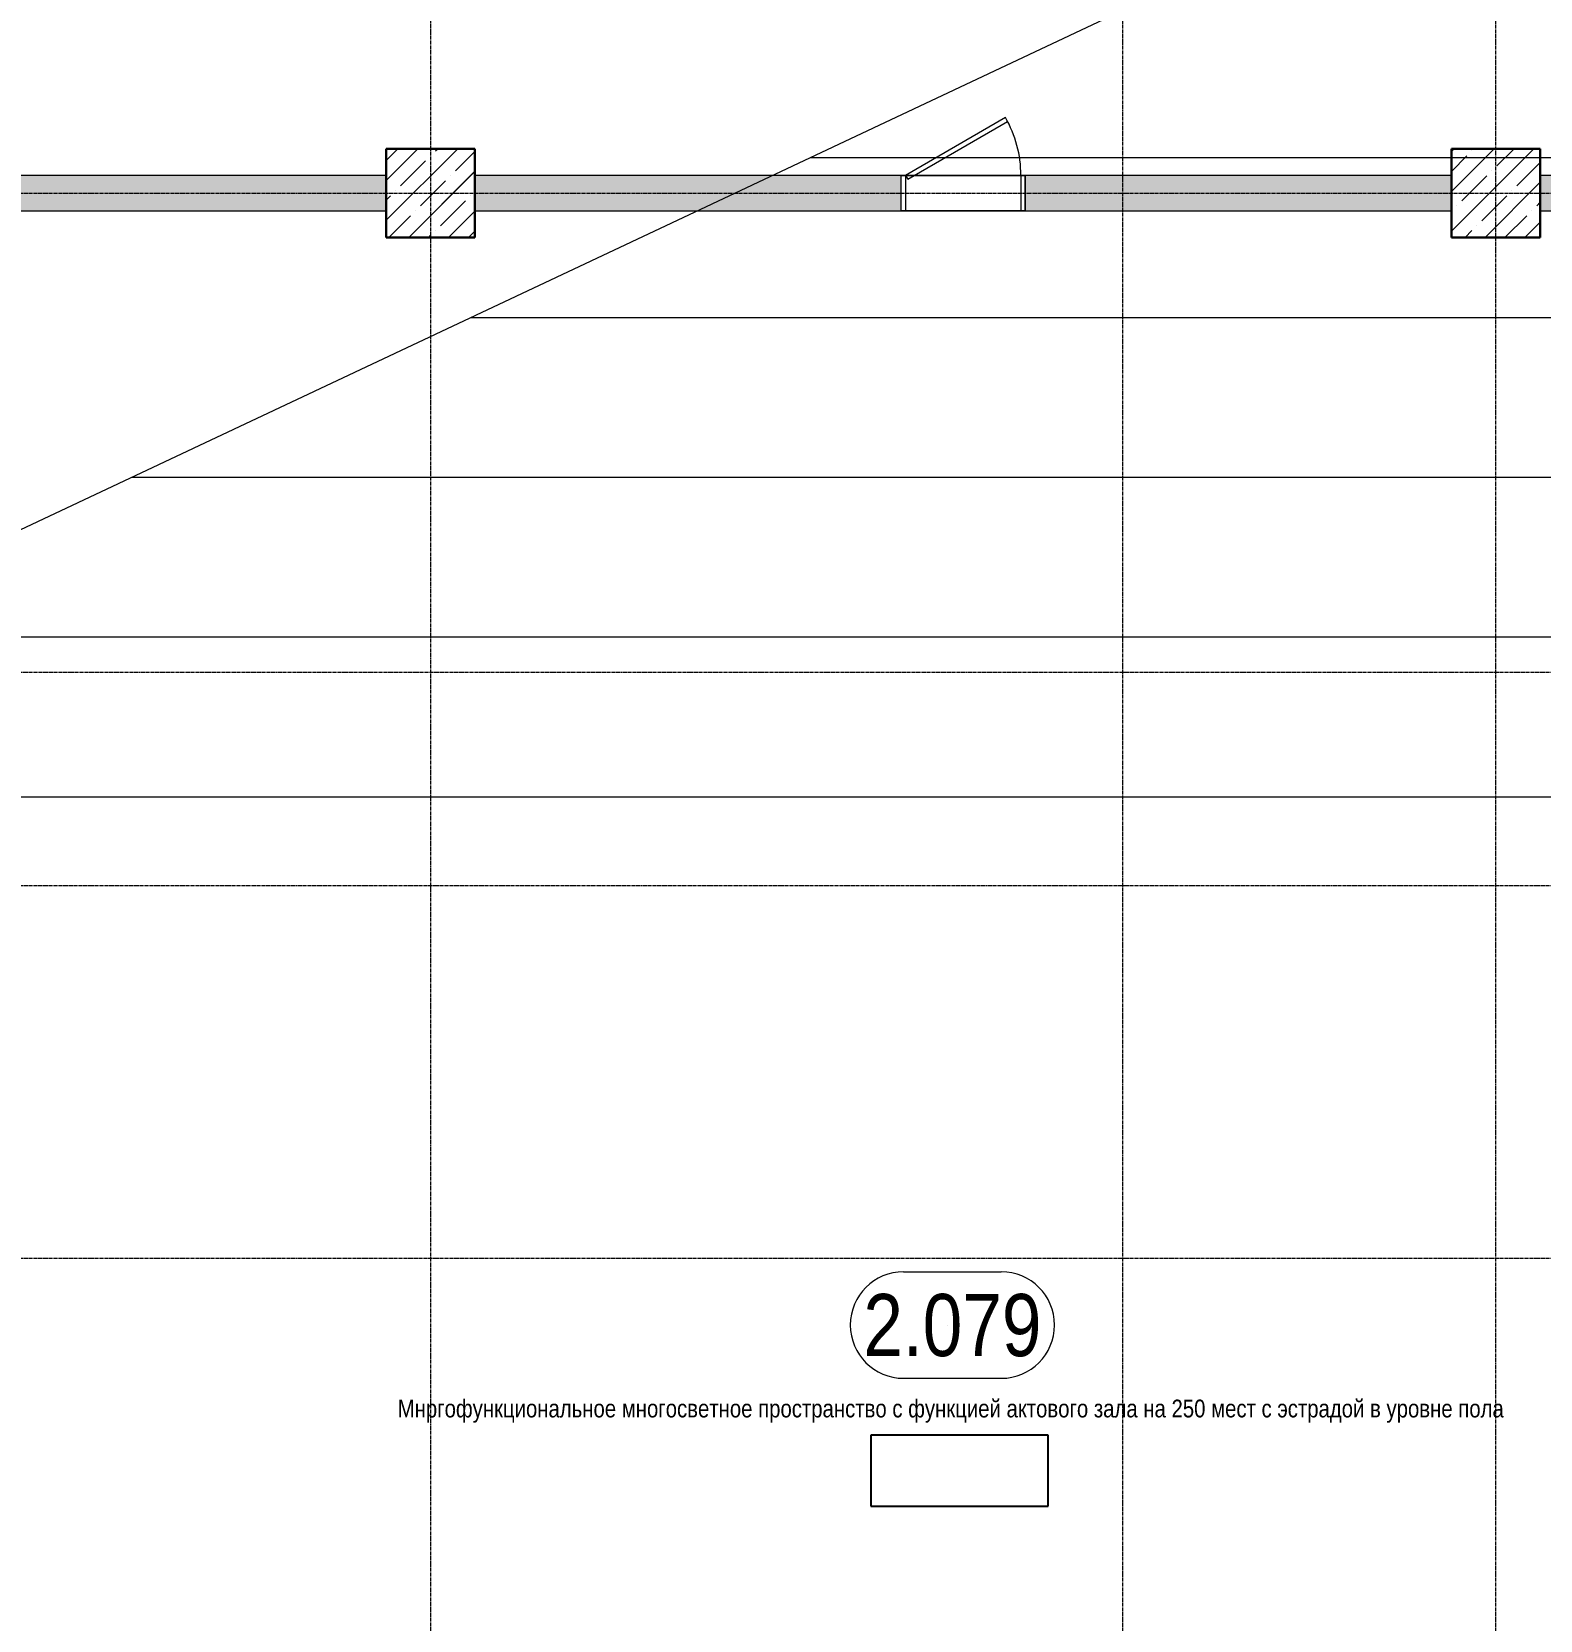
# Model space of a CAD drawing. Header units: millimetres. Extents: x 470010 to 1231400, y -134005 to 421770.
# Drawn here: x 704228 to 712724, y -22750 to -13803 of the extents above; entities that cross this region are included whole.
import ezdxf
from ezdxf.enums import TextEntityAlignment as Align

# ---------------------------------------------------------------- set-up
doc = ezdxf.new("R2010")
doc.units = ezdxf.units.MM
doc.linetypes.add('CENTER2', pattern=[28.575, 19.05, -3.175, 3.175, -3.175])
doc.linetypes.add('HIDDEN2', pattern=[4.7625, 3.175, -1.5875])
doc.layers.get('Defpoints').update_dxf_attribs({"color": 140})
for name, color, linetype, lineweight in [('A-Wall-Open', 31, 'Continuous', 5), ('АР_Area', 5, 'Continuous', 5), ('АР_Колонны', 70, 'Continuous', 30), ('АР_Стены ЖБ', 7, 'Continuous', 35), ('АР_Стены ПЕНОблок', 52, 'Continuous', 20), ('АР_Штриховка', 8, 'Continuous', 0), ('Двери кабины', 252, 'Continuous', 0)]:
    doc.layers.add(name, color=color, linetype=linetype, lineweight=lineweight)
doc.layers.add('ЛК_Открытая', color=7, linetype='Continuous')
doc.layers.add('РД_Оси_100', color=7, linetype='Continuous', lineweight=0, true_color=0x525252)
doc.layers.add('РД_Проем', color=230, linetype='Continuous', lineweight=0, plot=False)
doc.styles.add('style1', font='ARIALN.TTF')

# ---------------------------------------------------------------- blocks, each defined once
blk = doc.blocks.new('СОШ_2200_АР_ОСИ_М100_28.05.24')
at = {"layer": 'РД_Оси_100', "color": 251, "linetype": 'CENTER2', "true_color": 0x636466}
for p, q in [((37500, -6155), (37500, 139938.679)), ((39600, -6155), (39600, 139938.679)), ((-5954.958, 78900), (119910, 78900)), ((119910, 76200), (-5954.958, 76200)), ((-5954.958, 75000), (119910, 75000)), ((-5954.958, 72900), (95715.503, 72900))]:
    blk.add_line(p, q, dxfattribs=at)
blk.add_lwpolyline([(33600, 139938.679), (33600, -6155)], dxfattribs=at)
blk = doc.blocks.new('MOK-МаркаПом_овал_ареал')
for p, q in [((-2.75, 3), (2.75, 3)), ((-2.75, -3), (2.75, -3))]:
    blk.add_line(p, q)
for centre, radius, start, end in [((-2.75, 0), 3, 90, 270), ((2.75, 0), 3, 270, 90), ((-3.75, 0), 3.5, 0, 0.00095)]:
    blk.add_arc(centre, radius, start, end)
at = {"color": 0, "style": 'style1'}
blk.add_attdef('АР-ПОМЕЩЕНИЕ:НОМЕР', text='', height=3.5, dxfattribs=at).set_placement((0, 0), align=Align.MIDDLE)
at = {"layer": 'Defpoints', "color": 2, "style": 'style1'}
blk.add_attdef('АР-ПОМЕЩЕНИЕ:НАИМЕНОВАНИЕ', text='', height=1, dxfattribs=at).set_placement((-0.094, -4.814), align=Align.MIDDLE)
blk = doc.blocks.new('A$C9108343f')
at = {"layer": 'АР_Штриховка', "linetype": 'Continuous', "lineweight": 0, "true_color": 0x000000}
h = blk.add_hatch(dxfattribs=at)
h.set_pattern_fill('AR-CONC', color=18, angle=-315, style=0)
h.set_pattern_definition([(95, (-63444.08, -115658.25), (140.09465, 117.55338), [19.05, -209.55]), (40, (-63444.08, -115658.25), (-160.01845, 110.17673), [15.24, -167.64058]), (145.451445, (-63432.4, -115648.45), (-19.9238, 227.7301), [16.19001, -178.09024]), (91.1842, (-63480, -115622.33), (221.41024, 161.95341), [28.575, -314.325]), (141.63556, (-63461.55, -115608.83), (-7.08662, 342.82676), [24.28502, -267.1356]), (36.18415, (-63480, -115622.33), (-7.08662, 342.82676), [22.85997, -251.45973]), (66, (-63453.06, -115613.35), (179.51998, 34.89515), [19.05, -209.55]), (11, (-63453.06, -115613.35), (-86.53993, 173.9412), [15.24, -167.64]), (116.451445, (-63438.1, -115610.44), (92.98005, 208.83634), [16.19001, -178.08994]), (82.5, (-63444.08, -115658.25), (-57.60547, 61.973414), [0, -165.608, 0, -170.18, 0, -168.275]), (52.5, (-63444.08, -115658.25), (-23.589727, 118.087), [0, -97.028, 0, -161.798, 0, -64.135]), (12.5, (-63484.135, -115698.3), (99.927863, 91.826196), [0, -63.5, 0, -198.12, 0, -262.89]), (2.5, (-63502.1, -115716.26), (86.763904, 122.72239), [0, -82.55, 0, -131.572, 0, -186.69])])
h.paths.add_polyline_path([(34955, 85755), (34955, 85555), (40505, 85555), (40505, 85755)], flags=0)
h = blk.add_hatch(dxfattribs=at)
h.set_pattern_fill('AR-CONC', color=18, angle=-315, style=0)
h.set_pattern_definition([(95, (-63444.08, -115658.25), (140.09465, 117.55338), [19.05, -209.55]), (40, (-63444.08, -115658.25), (-160.01845, 110.17673), [15.24, -167.64058]), (145.451445, (-63432.4, -115648.45), (-19.9238, 227.7301), [16.19001, -178.09024]), (91.1842, (-63480, -115622.33), (221.41024, 161.95341), [28.575, -314.325]), (141.63556, (-63461.55, -115608.83), (-7.08662, 342.82676), [24.28502, -267.1356]), (36.18415, (-63480, -115622.33), (-7.08662, 342.82676), [22.85997, -251.45973]), (66, (-63453.06, -115613.35), (179.51998, 34.89515), [19.05, -209.55]), (11, (-63453.06, -115613.35), (-86.53993, 173.9412), [15.24, -167.64]), (116.451445, (-63438.1, -115610.44), (92.98005, 208.83634), [16.19001, -178.08994]), (82.5, (-63444.08, -115658.25), (-57.605469, 61.973414), [0, -165.608, 0, -170.18, 0, -168.275]), (52.5, (-63444.08, -115658.25), (-23.589727, 118.087), [0, -97.028, 0, -161.798, 0, -64.135]), (12.5, (-63484.135, -115698.3), (99.927863, 91.826196), [0, -63.5, 0, -198.12, 0, -262.89]), (2.5, (-63502.1, -115716.26), (86.763904, 122.72239), [0, -82.55, 0, -131.572, 0, -186.69])])
h.paths.add_polyline_path([(41005, 85755), (41005, 85555), (43405, 85555), (43405, 85755)], flags=0)
h.paths.add_polyline_path([(44105, 85755), (44105, 85555), (46505, 85555), (46505, 85755)], flags=0)
h = blk.add_hatch(dxfattribs=at)
h.set_pattern_fill('AR-CONC', color=18, angle=-315, style=0)
h.set_pattern_definition([(95, (-63444.08, -115658.25), (140.09465, 117.55338), [19.05, -209.55]), (40, (-63444.08, -115658.25), (-160.01845, 110.17673), [15.24, -167.64058]), (145.451445, (-63432.4, -115648.45), (-19.9238, 227.7301), [16.19001, -178.09024]), (91.1842, (-63480, -115622.33), (221.41024, 161.95341), [28.575, -314.325]), (141.63556, (-63461.55, -115608.83), (-7.08662, 342.82676), [24.28502, -267.1356]), (36.18415, (-63480, -115622.33), (-7.08662, 342.82676), [22.85997, -251.45973]), (66, (-63453.06, -115613.35), (179.51998, 34.89515), [19.05, -209.55]), (11, (-63453.06, -115613.35), (-86.53993, 173.9412), [15.24, -167.64]), (116.451445, (-63438.1, -115610.44), (92.98005, 208.83634), [16.19001, -178.08994]), (82.5, (-63444.08, -115658.25), (-57.605469, 61.973414), [0, -165.608, 0, -170.18, 0, -168.275]), (52.5, (-63444.08, -115658.25), (-23.589727, 118.087), [0, -97.028, 0, -161.798, 0, -64.135]), (12.5, (-63484.135, -115698.3), (99.927863, 91.826196), [0, -63.5, 0, -198.12, 0, -262.89]), (2.5, (-63502.1, -115716.26), (86.763904, 122.72239), [0, -82.55, 0, -131.572, 0, -186.69])])
h.paths.add_polyline_path([(47005, 85755), (47005, 85555), (52555, 85555), (52555, 85755)], flags=0)
at = {"color": 18, "true_color": 0x000000}
for p, q in [((44234.4, 78658.4), (43234.4, 78658.4)), ((43234.4, 78658.4), (43234.4, 78258.4)), ((44234.4, 78258.4), (44234.4, 78658.4)), ((43234.4, 78258.4), (44234.4, 78258.4))]:
    blk.add_line(p, q, dxfattribs=at)
at = {"layer": 'A-Wall-Open', "color": 18, "linetype": 'Continuous', "lineweight": 15, "true_color": 0x000000}
for p, q in [((43405, 85755), (44105, 85755)), ((43405, 85555), (44105, 85555))]:
    blk.add_line(p, q, dxfattribs=at)
at = {"layer": 'АР_Колонны', "color": 18, "linetype": 'HIDDEN2', "lineweight": 25, "true_color": 0x000000}
for p, q in [((40505, 85905), (41005, 85905)), ((40505, 85405), (40505, 85905)), ((41005, 85905), (41005, 85405)), ((46505, 85905), (47005, 85905)), ((46505, 85405), (46505, 85905)), ((47005, 85905), (47005, 85405)), ((41005, 85405), (40505, 85405)), ((47005, 85405), (46505, 85405))]:
    blk.add_line(p, q, dxfattribs=at)
at = {"layer": 'АР_Колонны', "color": 18, "linetype": 'Continuous', "lineweight": 15, "true_color": 0x000000}
for p, q in [((41005, 85905), (40505, 85905)), ((40505, 85905), (40505, 85405)), ((41005, 85905), (40505, 85905)), ((40505, 85905), (40505, 85405)), ((41005, 85405), (41005, 85905)), ((41005, 85405), (41005, 85905)), ((47005, 85905), (46505, 85905)), ((46505, 85905), (46505, 85405)), ((47005, 85905), (46505, 85905)), ((46505, 85905), (46505, 85405)), ((47005, 85405), (47005, 85905)), ((47005, 85405), (47005, 85905)), ((40505, 85405), (41005, 85405)), ((40505, 85405), (41005, 85405)), ((46505, 85405), (47005, 85405)), ((46505, 85405), (47005, 85405))]:
    blk.add_line(p, q, dxfattribs=at)
at = {"layer": 'АР_Стены ЖБ', "color": 18, "linetype": 'Continuous', "lineweight": 30, "true_color": 0x000000}
for p, q in [((41005, 85905), (40505, 85905)), ((40505, 85905), (40505, 85405)), ((41005, 85405), (41005, 85905)), ((47005, 85905), (46505, 85905)), ((46505, 85905), (46505, 85405)), ((47005, 85405), (47005, 85905)), ((40505, 85405), (41005, 85405)), ((46505, 85405), (47005, 85405))]:
    blk.add_line(p, q, dxfattribs=at)
at = {"layer": 'АР_Стены ПЕНОблок', "color": 18, "linetype": 'Continuous', "lineweight": 20, "true_color": 0x000000}
for p, q in [((40505, 85755), (34955, 85755)), ((40505, 85555), (40505, 85755)), ((41005, 85755), (41005, 85555)), ((43405, 85755), (41005, 85755)), ((43405, 85555), (43405, 85755)), ((44105, 85755), (44105, 85555)), ((46505, 85755), (44105, 85755)), ((46505, 85555), (46505, 85755)), ((47005, 85755), (47005, 85555)), ((52555, 85755), (47005, 85755)), ((34955, 85555), (40505, 85555)), ((41005, 85555), (43405, 85555)), ((44105, 85555), (46505, 85555)), ((47005, 85555), (52555, 85555))]:
    blk.add_line(p, q, dxfattribs=at)
at = {"layer": 'АР_Штриховка', "color": 18, "linetype": 'Continuous', "lineweight": 5, "true_color": 0x000000}
for p, q in [((40505, 85726.6), (40683.4, 85905)), ((40505, 85502.1), (40907.9, 85905)), ((40505, 85838.8), (40571.1, 85905)), ((40783, 85892.4), (40795.6, 85905)), ((46505, 85889.4), (46520.6, 85905)), ((46505, 85664.9), (46745.1, 85905)), ((46505, 85440.4), (46969.6, 85905)), ((46760.5, 85808.2), (46857.3, 85905)), ((40586.6, 85695.9), (40726.9, 85836.2)), ((40755, 85864.3), (40755, 85864.3)), ((40895.3, 85780.1), (41005, 85889.8)), ((46505, 85777.2), (46592.1, 85864.3)), ((46620.2, 85892.4), (46620.2, 85892.4)), ((46872.8, 85695.9), (47005, 85828.1)), ((40632.4, 85405), (41005, 85777.6)), ((40698.8, 85583.7), (40839.1, 85724)), ((40867.2, 85752.1), (40867.2, 85752.1)), ((46564.1, 85611.7), (46704.4, 85752.1)), ((46732.4, 85780.1), (46732.4, 85780.1)), ((40505, 85614.3), (40530.4, 85639.8)), ((40558.5, 85667.9), (40558.5, 85667.9)), ((40979.5, 85639.8), (40979.5, 85639.8)), ((46676.3, 85499.5), (46816.6, 85639.8)), ((46694.1, 85405), (47005, 85715.9)), ((46844.7, 85667.9), (46844.7, 85667.9)), ((40670.8, 85555.6), (40670.8, 85555.6)), ((40811.1, 85471.4), (40951.4, 85611.7)), ((40856.9, 85405), (41005, 85553.1)), ((46505, 85552.6), (46507.9, 85555.6)), ((46536, 85583.7), (46536, 85583.7)), ((46956.9, 85555.6), (46956.9, 85555.6)), ((46985, 85583.7), (47005, 85603.6)), ((40520.1, 85405), (40642.7, 85527.6)), ((46648.2, 85471.4), (46648.2, 85471.4)), ((46806.3, 85405), (46928.9, 85527.6)), ((46918.6, 85405), (47005, 85491.4)), ((40744.7, 85405), (40755, 85415.3)), ((40783, 85443.4), (40783, 85443.4)), ((40969.2, 85405), (41005, 85440.8)), ((46581.8, 85405), (46620.2, 85443.4))]:
    blk.add_line(p, q, dxfattribs=at)
at = {"layer": 'Двери кабины', "color": 18, "linetype": 'Continuous', "lineweight": 0, "true_color": 0x000000}
for points in [[(43430, 85755), (43442.5, 85733.3), (44005.4, 86058.3), (43992.9, 86080)], [(43430, 85555), (43405, 85555), (43405, 85755), (43430, 85755)], [(44080, 85555), (44105, 85555), (44105, 85755), (44080, 85755)]]:
    blk.add_lwpolyline(points, close=True, dxfattribs=at)
blk.add_arc((43430, 85755), 650, 0, 30, dxfattribs=at)
at = {"layer": 'ЛК_Открытая', "color": 18, "lineweight": 15, "true_color": 0x000000}
for p, q in [((36625, 82902.1), (50885, 89620.3)), ((42892.7, 85855), (50885, 85855)), ((40982.4, 84955), (50885, 84955)), ((39072.1, 84055), (50885, 84055)), ((37161.7, 83155), (50885, 83155)), ((36625, 82255), (50885, 82255))]:
    blk.add_line(p, q, dxfattribs=at)
at = {"layer": 'РД_Проем', "color": 18, "linetype": 'Continuous', "lineweight": 15, "true_color": 0x000000}
for p, q in [((44105, 85755), (43405, 85755)), ((44105, 85555), (43405, 85555))]:
    blk.add_line(p, q, dxfattribs=at)
at = {"layer": 'АР_Area', "color": 18, "linetype": 'Continuous', "lineweight": 15, "true_color": 0x000000, "xscale": 100, "yscale": 100, "zscale": 100}
blk.add_blockref('MOK-МаркаПом_овал_ареал', (43694.3, 79278.8), dxfattribs=at).add_auto_attribs({'АР-ПОМЕЩЕНИЕ:НОМЕР': '2.079', 'АР-ПОМЕЩЕНИЕ:НАИМЕНОВАНИЕ': 'Мнргофункциональное многосветное пространство с функцией актового зала на 250 мест с эстрадой в уровне пола'})
at = {"layer": 'РД_Оси_100'}
blk.add_blockref('СОШ_2200_АР_ОСИ_М100_28.05.24', (7155, 6755), dxfattribs=at)
at = {"layer": 'Defpoints', "color": 18, "true_color": 0x000000, "style": 'style1'}
for p in [(143949.3, 316089.1), (143975, 281639.5), (143890.4, 273244.7), (143840, 264276.8), (143967.8, 254892.4), (12252, 104178.1), (12382.6, 96023.1)]:
    blk.add_attdef('АР-ПОМЕЩЕНИЕ:НАИМЕНОВАНИЕ', text='', height=100, dxfattribs=at).set_placement(p, align=Align.MIDDLE)
at = {"layer": 'Defpoints', "color": 18, "true_color": 0x000000, "style": 'style1', "flags": 8}
for p in [(143951.3, 279099.1), (143848.3, 269251.1), (143875.3, 260094.2), (144049.7, 250824.7), (163419.3, 238153.4), (155897.5, 237966), (183037.2, 237966), (143342.9, 237876.2)]:
    blk.add_attdef('АР-ПОМЕЩЕНИЕ:НАИМЕНОВАНИЕ', text='', height=100, dxfattribs=at).set_placement(p, align=Align.MIDDLE)

msp = doc.modelspace()

# ---------------------------------------------------------------- hatches: boundary and pattern name
at = {"layer": 'АР_Штриховка', "linetype": 'Continuous', "lineweight": 0, "true_color": 0x000000}
h = msp.add_hatch(dxfattribs=at)
h.set_pattern_fill('AR-CONC', color=18, angle=-315, style=0)
h.set_pattern_definition([(95, (602274.53, -216024.49), (140.09465, 117.55338), [19.05, -209.55]), (40, (602274.53, -216024.5), (-160.01845, 110.17673), [15.24, -167.64058]), (145.451445, (602286.2, -216014.7), (-19.9238, 227.7301), [16.19001, -178.09024]), (91.1842, (602238.6, -215988.57), (221.41024, 161.95341), [28.575, -314.325]), (141.63556, (602257.06, -215975.07), (-7.08662, 342.82676), [24.28502, -267.1356]), (36.18415, (602238.6, -215988.57), (-7.08662, 342.82676), [22.85997, -251.45973]), (66, (602265.55, -215979.59), (179.51998, 34.89515), [19.05, -209.55]), (11, (602265.55, -215979.59), (-86.53993, 173.9412), [15.24, -167.64]), (116.451445, (602280.51, -215976.68), (92.98005, 208.83634), [16.19001, -178.08994]), (82.5, (602274.53, -216024.49), (-57.60547, 61.973414), [0, -165.608, 0, -170.18, 0, -168.275]), (52.5, (602274.53, -216024.49), (-23.589727, 118.087), [0, -97.028, 0, -161.798, 0, -64.135]), (12.5, (602234.48, -216064.544), (99.927863, 91.826196), [0, -63.5, 0, -198.12, 0, -262.89]), (2.5, (602216.52, -216082.5), (86.763904, 122.72239), [0, -82.55, 0, -131.572, 0, -186.69])])
h.paths.add_polyline_path([(700673.57, -14611.242), (700673.57, -14811.242), (706223.57, -14811.242), (706223.57, -14611.242)], flags=0)
h = msp.add_hatch(dxfattribs=at)
h.set_pattern_fill('AR-CONC', color=18, angle=-315, style=0)
h.set_pattern_definition([(95, (602274.53, -216024.49), (140.09465, 117.55338), [19.05, -209.55]), (40, (602274.53, -216024.5), (-160.01845, 110.17673), [15.24, -167.64058]), (145.451445, (602286.2, -216014.7), (-19.9238, 227.7301), [16.19001, -178.09024]), (91.1842, (602238.6, -215988.57), (221.41024, 161.95341), [28.575, -314.325]), (141.63556, (602257.06, -215975.07), (-7.08662, 342.82676), [24.28502, -267.1356]), (36.18415, (602238.6, -215988.57), (-7.08662, 342.82676), [22.85997, -251.45973]), (66, (602265.55, -215979.59), (179.51998, 34.89515), [19.05, -209.55]), (11, (602265.55, -215979.59), (-86.53993, 173.9412), [15.24, -167.64]), (116.451445, (602280.51, -215976.68), (92.98005, 208.83634), [16.19001, -178.08994]), (82.5, (602274.53, -216024.49), (-57.605469, 61.973414), [0, -165.608, 0, -170.18, 0, -168.275]), (52.5, (602274.53, -216024.49), (-23.589727, 118.087), [0, -97.028, 0, -161.798, 0, -64.135]), (12.5, (602234.48, -216064.544), (99.927863, 91.826196), [0, -63.5, 0, -198.12, 0, -262.89]), (2.5, (602216.52, -216082.5), (86.763904, 122.72239), [0, -82.55, 0, -131.572, 0, -186.69])])
h.paths.add_polyline_path([(706723.57, -14611.242), (706723.57, -14811.242), (709123.568, -14811.242), (709123.568, -14611.242)], flags=0)
h.paths.add_polyline_path([(709823.568, -14611.242), (709823.568, -14811.242), (712223.566, -14811.242), (712223.566, -14611.242)], flags=0)
h = msp.add_hatch(dxfattribs=at)
h.set_pattern_fill('AR-CONC', color=18, angle=-315, style=0)
h.set_pattern_definition([(95, (602274.53, -216024.49), (140.09465, 117.55338), [19.05, -209.55]), (40, (602274.53, -216024.5), (-160.01845, 110.17673), [15.24, -167.64058]), (145.451445, (602286.2, -216014.7), (-19.9238, 227.7301), [16.19001, -178.09024]), (91.1842, (602238.6, -215988.57), (221.41024, 161.95341), [28.575, -314.325]), (141.63556, (602257.06, -215975.07), (-7.08662, 342.82676), [24.28502, -267.1356]), (36.18415, (602238.6, -215988.57), (-7.08662, 342.82676), [22.85997, -251.45973]), (66, (602265.55, -215979.59), (179.51998, 34.89515), [19.05, -209.55]), (11, (602265.55, -215979.59), (-86.53993, 173.9412), [15.24, -167.64]), (116.451445, (602280.51, -215976.68), (92.98005, 208.83634), [16.19001, -178.08994]), (82.5, (602274.53, -216024.49), (-57.605469, 61.973414), [0, -165.608, 0, -170.18, 0, -168.275]), (52.5, (602274.53, -216024.49), (-23.589727, 118.087), [0, -97.028, 0, -161.798, 0, -64.135]), (12.5, (602234.48, -216064.544), (99.927863, 91.826196), [0, -63.5, 0, -198.12, 0, -262.89]), (2.5, (602216.52, -216082.5), (86.763904, 122.72239), [0, -82.55, 0, -131.572, 0, -186.69])])
h.paths.add_polyline_path([(712723.57, -14611.242), (712723.57, -14811.242), (718273.57, -14811.242), (718273.57, -14611.242)], flags=0)

# ---------------------------------------------------------------- linework, layer by layer
at = {"color": 18, "true_color": 0x000000}
for p, q in [((709953.037, -21707.817), (708953.037, -21707.817)), ((708953.037, -21707.817), (708953.037, -22107.817)), ((709953.037, -22107.817), (709953.037, -21707.817)), ((708953.037, -22107.817), (709953.037, -22107.817))]:
    msp.add_line(p, q, dxfattribs=at)
at = {"layer": 'A-Wall-Open', "color": 18, "linetype": 'Continuous', "lineweight": 15, "true_color": 0x000000}
for p, q in [((709123.568, -14611.242), (709823.568, -14611.242)), ((709123.568, -14811.242), (709823.568, -14811.242))]:
    msp.add_line(p, q, dxfattribs=at)
at = {"layer": 'АР_Колонны', "color": 18, "linetype": 'HIDDEN2', "lineweight": 25, "true_color": 0x000000}
for p, q in [((706223.57, -14461.242), (706723.57, -14461.242)), ((706223.57, -14961.242), (706223.57, -14461.242)), ((706723.57, -14461.242), (706723.57, -14961.242)), ((712223.57, -14461.242), (712723.57, -14461.242)), ((712223.57, -14961.242), (712223.57, -14461.242)), ((712723.57, -14461.242), (712723.57, -14961.242)), ((706723.57, -14961.242), (706223.57, -14961.242)), ((712723.57, -14961.242), (712223.57, -14961.242))]:
    msp.add_line(p, q, dxfattribs=at)
at = {"layer": 'АР_Колонны', "color": 18, "linetype": 'Continuous', "lineweight": 15, "true_color": 0x000000}
for p, q in [((706723.57, -14461.242), (706223.57, -14461.242)), ((706223.57, -14461.242), (706223.57, -14961.242)), ((706723.57, -14461.242), (706223.57, -14461.242)), ((706223.57, -14461.242), (706223.57, -14961.242)), ((706723.57, -14961.242), (706723.57, -14461.242)), ((706723.57, -14961.242), (706723.57, -14461.242)), ((712723.57, -14461.242), (712223.57, -14461.242)), ((712223.57, -14461.242), (712223.57, -14961.242)), ((712723.57, -14461.242), (712223.57, -14461.242)), ((712223.57, -14461.242), (712223.57, -14961.242)), ((712723.57, -14961.242), (712723.57, -14461.242)), ((712723.57, -14961.242), (712723.57, -14461.242)), ((706223.57, -14961.242), (706723.57, -14961.242)), ((706223.57, -14961.242), (706723.57, -14961.242)), ((712223.57, -14961.242), (712723.57, -14961.242)), ((712223.57, -14961.242), (712723.57, -14961.242))]:
    msp.add_line(p, q, dxfattribs=at)
at = {"layer": 'АР_Стены ЖБ', "color": 18, "linetype": 'Continuous', "lineweight": 30, "true_color": 0x000000}
for p, q in [((706723.57, -14461.242), (706223.57, -14461.242)), ((706223.57, -14461.242), (706223.57, -14961.242)), ((706723.57, -14961.242), (706723.57, -14461.242)), ((712723.57, -14461.242), (712223.57, -14461.242)), ((712223.57, -14461.242), (712223.57, -14961.242)), ((712723.57, -14961.242), (712723.57, -14461.242)), ((706223.57, -14961.242), (706723.57, -14961.242)), ((712223.57, -14961.242), (712723.57, -14961.242))]:
    msp.add_line(p, q, dxfattribs=at)
at = {"layer": 'АР_Стены ПЕНОблок', "color": 18, "linetype": 'Continuous', "lineweight": 20, "true_color": 0x000000}
for p, q in [((706223.57, -14611.242), (700673.57, -14611.242)), ((706223.57, -14811.242), (706223.57, -14611.242)), ((706723.57, -14611.242), (706723.57, -14811.242)), ((709123.568, -14611.242), (706723.57, -14611.242)), ((709123.568, -14811.242), (709123.568, -14611.242)), ((709823.568, -14611.242), (709823.568, -14811.242)), ((712223.566, -14611.242), (709823.568, -14611.242)), ((712223.566, -14811.242), (712223.566, -14611.242)), ((712723.57, -14611.242), (712723.57, -14811.242)), ((718273.57, -14611.242), (712723.57, -14611.242)), ((700673.57, -14811.242), (706223.57, -14811.242)), ((706723.57, -14811.242), (709123.568, -14811.242)), ((709823.568, -14811.242), (712223.566, -14811.242)), ((712723.57, -14811.242), (718273.57, -14811.242))]:
    msp.add_line(p, q, dxfattribs=at)
at = {"layer": 'АР_Штриховка', "color": 18, "linetype": 'Continuous', "lineweight": 5, "true_color": 0x000000}
for p, q in [((706223.57, -14639.672), (706402, -14461.242)), ((706223.57, -14864.179), (706626.506, -14461.242)), ((706223.57, -14527.419), (706289.747, -14461.242)), ((706501.627, -14473.868), (706514.253, -14461.242)), ((706613.88, -14586.122), (706723.57, -14476.432)), ((712223.57, -14476.839), (712239.166, -14461.242)), ((712223.57, -14701.345), (712463.673, -14461.242)), ((712223.57, -14925.851), (712688.179, -14461.242)), ((712479.11, -14558.058), (712575.926, -14461.242)), ((706305.184, -14670.312), (706445.5, -14529.995)), ((712223.57, -14589.092), (712310.73, -14501.932)), ((712591.363, -14670.312), (712723.57, -14538.105)), ((706351.013, -14961.242), (706723.57, -14588.685)), ((706417.437, -14782.565), (706557.753, -14642.248)), ((712282.667, -14754.501), (712422.983, -14614.185)), ((712412.685, -14961.242), (712723.57, -14650.358)), ((706223.57, -14751.925), (706249.057, -14726.438)), ((706529.69, -14894.818), (706670.007, -14754.501)), ((712394.92, -14866.755), (712535.236, -14726.438)), ((712703.616, -14782.565), (712723.57, -14762.611)), ((706238.759, -14961.242), (706361.31, -14838.691)), ((706575.519, -14961.242), (706723.57, -14813.191)), ((712223.57, -14813.598), (712226.54, -14810.628)), ((712524.939, -14961.242), (712647.49, -14838.691)), ((706687.772, -14961.242), (706723.57, -14925.445)), ((712300.432, -14961.242), (712338.793, -14922.881)), ((712637.192, -14961.242), (712723.57, -14874.864)), ((706463.266, -14961.242), (706473.563, -14950.945))]:
    msp.add_line(p, q, dxfattribs=at)
at = {"layer": 'ЛК_Открытая', "color": 18, "lineweight": 15, "true_color": 0x000000}
for p, q in [((702343.57, -17464.13), (716603.57, -10745.936)), ((708611.353, -14511.242), (716603.57, -14511.242)), ((706701.018, -15411.242), (716603.57, -15411.242)), ((704790.683, -16311.242), (716603.57, -16311.242)), ((702880.348, -17211.242), (716603.57, -17211.242)), ((702343.57, -18111.242), (716603.57, -18111.242))]:
    msp.add_line(p, q, dxfattribs=at)
at = {"layer": 'РД_Проем', "color": 18, "linetype": 'Continuous', "lineweight": 15, "true_color": 0x000000}
for p, q in [((709823.568, -14611.242), (709123.568, -14611.242)), ((709823.568, -14811.242), (709123.568, -14811.242))]:
    msp.add_line(p, q, dxfattribs=at)

# ---------------------------------------------------------------- block references
msp.add_blockref('A$C9108343f', (665718.612, -100366.242))
at = {"layer": 'АР_Area', "color": 18, "linetype": 'Continuous', "lineweight": 15, "true_color": 0x000000, "xscale": 100, "yscale": 100, "zscale": 100}
msp.add_blockref('MOK-МаркаПом_овал_ареал', (709412.955, -21087.44), dxfattribs=at).add_auto_attribs({'АР-ПОМЕЩЕНИЕ:НОМЕР': '2.079', 'АР-ПОМЕЩЕНИЕ:НАИМЕНОВАНИЕ': 'Мнргофункциональное многосветное пространство с функцией актового зала на 250 мест с эстрадой в уровне пола'})
at = {"layer": 'РД_Оси_100'}
msp.add_blockref('СОШ_2200_АР_ОСИ_М100_28.05.24', (672873.57, -93611.242), dxfattribs=at)

doc.saveas('drawing.dxf')
